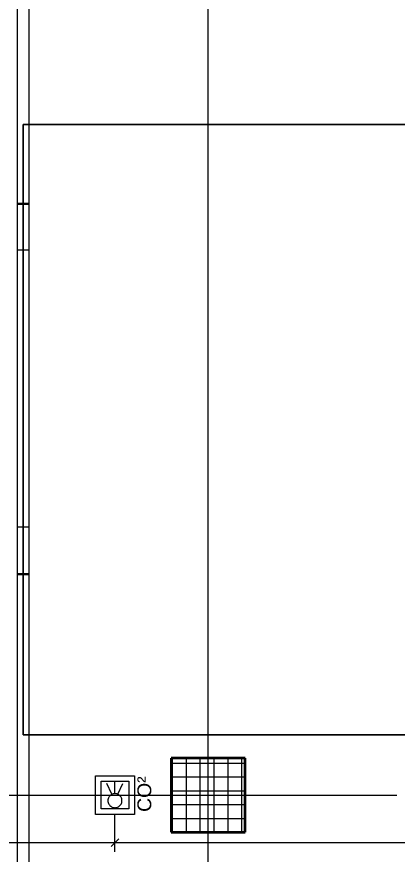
# Model space of a CAD drawing. Extents: x -1067 to 613, y -179 to 712.
# Drawn here: x -185.8 to -144.6, y 93.5 to 184 of the extents above; entities that cross this region are included whole.
import ezdxf
from ezdxf.lldxf.tags import DXFTag

# ---------------------------------------------------------------- set-up
doc = ezdxf.new("R2010")
doc.units = 0
doc.layers.get('0').update_dxf_attribs({"lineweight": 13})
for name, color, linetype, lineweight in [('C-PRKG-____-OTLN', 7, 'Continuous', 9), ('S-COLS-____-MCUT', 7, 'Continuous', 35), ('S-COLS-____-OTLN', 7, 'Continuous', 9), ('S-GRID-____-OTLN', 7, 'Continuous', 5)]:
    doc.layers.add(name, color=color, linetype=linetype, lineweight=lineweight)
for name, color, linetype, lineweight, true_color in [('EL01_VVV_Mass', 7, 'Continuous', 13, 0xb2b200), ('EL01_WAN_CO-Anlage', 7, 'Continuous', 13, 0x993300), ('EL01_WAN_Leuchten', 7, 'Continuous', 13, 0x0080ff), ('EL01_WAN_Licht', 7, 'Continuous', 13, 0x0080ff)]:
    doc.layers.add(name, color=color, linetype=linetype, lineweight=lineweight, true_color=true_color)
doc.styles.get("Standard").update_dxf_attribs({"font": 'arial.ttf'})
tags = doc.linetypes.add('_Rasterlinie_', pattern=[0.375, 0.2, -0.05, 0.075, -0.05]).pattern_tags.tags
tags[10:11] = [DXFTag(74, 4), DXFTag(75, 0), DXFTag(340, '0'), DXFTag(46, 1.0), DXFTag(50, 0.0), DXFTag(44, 0.0), DXFTag(45, 0.0)]
tags[8:9] = [DXFTag(74, 4), DXFTag(75, 0), DXFTag(340, '0'), DXFTag(46, 1.0), DXFTag(50, 0.0), DXFTag(44, 0.0), DXFTag(45, 0.0)]
tags[6:7] = [DXFTag(74, 4), DXFTag(75, 0), DXFTag(340, '0'), DXFTag(46, 1.0), DXFTag(50, 0.0), DXFTag(44, 0.0), DXFTag(45, 0.0)]
tags[4:5] = [DXFTag(74, 4), DXFTag(75, 0), DXFTag(340, '0'), DXFTag(46, 1.0), DXFTag(50, 0.0), DXFTag(44, 0.0), DXFTag(45, 0.0)]

# ---------------------------------------------------------------- blocks, each defined once
blk = doc.blocks.new('Referenz-A0UNPC4Q6I', base_point=(-1062.181, -175.856))
at = {"layer": 'C-PRKG-____-OTLN', "color": 0, "linetype": 'Continuous', "ltscale": 0.13}
for p, q in [((-85.097, 172.363), (-185.097, 172.363)), ((-185.097, 172.363), (-185.097, 106.376)), ((-185.097, 172.362), (-185.097, 172.363)), ((-185.097, 106.376), (-185.097, 172.362)), ((-85.097, 172.362), (-185.097, 172.362)), ((-185.097, 106.376), (-185.097, 172.362)), ((-185.097, 172.362), (-85.097, 172.362)), ((-85.097, 106.376), (-185.097, 106.376)), ((-185.097, 106.376), (-85.097, 106.376)), ((-85.097, 106.376), (-185.097, 106.376)), ((-185.097, 106.376), (-185.097, 106.376))]:
    blk.add_line(p, q, dxfattribs=at)
at = {"layer": 'S-COLS-____-MCUT', "color": 0, "linetype": 'Continuous', "ltscale": 0.35}
for p, q in [((-161.097, 103.876), (-169.097, 103.876)), ((-169.097, 103.876), (-169.097, 95.876)), ((-161.097, 95.876), (-161.097, 103.876)), ((-169.097, 95.876), (-161.097, 95.876))]:
    blk.add_line(p, q, dxfattribs=at)
at = {"layer": 'S-COLS-____-OTLN', "color": 0, "linetype": 'Continuous', "ltscale": 0.13}
for p, q in [((-169.097, 103.345), (-161.097, 103.345)), ((-168.937, 95.876), (-168.937, 103.876)), ((-167.437, 95.876), (-167.437, 103.876)), ((-165.937, 95.876), (-165.937, 103.876)), ((-164.437, 95.876), (-164.437, 103.876)), ((-162.937, 95.876), (-162.937, 103.876)), ((-161.437, 95.876), (-161.437, 103.876)), ((-169.097, 101.845), (-161.097, 101.845)), ((-169.097, 100.345), (-161.097, 100.345)), ((-169.097, 98.845), (-161.097, 98.845)), ((-169.097, 97.345), (-161.097, 97.345))]:
    blk.add_line(p, q, dxfattribs=at)
at = {"layer": 'S-GRID-____-OTLN', "color": 0, "linetype": '_Rasterlinie_', "ltscale": 0.13}
for p, q in [((-165.097, -171.085), (-165.097, 546.376)), ((-1046.541, 99.876), (-144.669, 99.876))]:
    blk.add_line(p, q, dxfattribs=at)
blk = doc.blocks.new('Maß-A0UNPCLC6I', base_point=(-234.859, 93.745))
at = {"color": 0, "lineweight": -2}
for p, q in [((-175.167, 93.745), (-175.167, 97.776)), ((-234.445, 93.745), (-234.445, 96.875)), ((-234.031, 95.158), (-234.859, 94.331)), ((-174.753, 95.158), (-175.58, 94.331)), ((-234.445, 94.745), (-175.167, 94.745))]:
    blk.add_line(p, q, dxfattribs=at)
at = {"color": 0, "lineweight": -2, "insert": (-207.59, 98.078), "char_height": 2.5, "attachment_point": 1}
blk.add_mtext('{\\fArial;296}', dxfattribs=at)
blk = doc.blocks.new('Maß-A0UNPCQW6I', base_point=(-175.58, 93.745))
at = {"color": 0, "lineweight": -2}
for p, q in [((-85.095, 93.745), (-85.095, 102.33)), ((-175.167, 93.745), (-175.167, 97.776)), ((-174.753, 95.158), (-175.58, 94.331)), ((-84.681, 95.158), (-85.509, 94.331)), ((-175.167, 94.745), (-85.095, 94.745))]:
    blk.add_line(p, q, dxfattribs=at)
at = {"color": 0, "lineweight": -2, "insert": (-132.94, 98.078), "char_height": 2.5, "attachment_point": 1}
blk.add_mtext('{\\fArial;450}', dxfattribs=at)
blk = doc.blocks.new('LED-Langfeldleuchte 37W-A0UNPCR66I', base_point=(-185.695, 128.827))
at = {"color": 0, "linetype": 'ByBlock', "lineweight": -2, "ltscale": 0.13}
for p, q in [((-185.695, 158.819), (-185.695, 158.826)), ((-185.695, 128.834), (-185.695, 158.826)), ((-185.695, 158.826), (-184.495, 158.826)), ((-185.695, 128.827), (-185.695, 158.819)), ((-185.695, 158.819), (-184.495, 158.819)), ((-184.495, 158.819), (-184.495, 158.826)), ((-184.495, 158.826), (-184.495, 128.834)), ((-184.495, 158.819), (-184.495, 128.827)), ((-185.695, 128.827), (-185.695, 128.834)), ((-184.495, 128.834), (-185.695, 128.834)), ((-184.495, 128.827), (-185.695, 128.827)), ((-184.495, 128.827), (-184.495, 128.834))]:
    blk.add_line(p, q, dxfattribs=at)
blk = doc.blocks.new('Kabelkanal-A0UNPCTE6I', base_point=(-185.695, 83.731))
at = {"color": 0, "linetype": 'ByBlock', "lineweight": -2, "ltscale": 0.13}
for p, q in [((-185.695, 123.723), (-185.695, 123.751)), ((-185.695, 123.751), (-184.495, 123.751)), ((-185.695, 83.76), (-185.695, 123.751)), ((-185.695, 123.723), (-184.495, 123.723)), ((-185.695, 83.731), (-185.695, 123.723)), ((-184.495, 123.723), (-184.495, 123.751)), ((-184.495, 123.751), (-184.495, 83.76)), ((-184.495, 123.723), (-184.495, 83.731)), ((-185.695, 83.731), (-185.695, 83.76)), ((-184.495, 83.76), (-185.695, 83.76)), ((-184.495, 83.731), (-185.695, 83.731)), ((-184.495, 83.731), (-184.495, 83.76))]:
    blk.add_line(p, q, dxfattribs=at)
blk = doc.blocks.new('Gasmelder-A0UNPCUK6I', base_point=(-177.267, 97.776))
at = {"color": 0, "linetype": 'ByBlock', "lineweight": -2, "ltscale": 0.13}
for p, q in [((-177.267, 97.776), (-177.267, 101.976)), ((-177.267, 101.976), (-173.067, 101.976)), ((-173.067, 101.976), (-173.067, 97.776)), ((-175.488, 99.966), (-176.036, 101.14)), ((-175.167, 100.037), (-175.167, 101.333)), ((-174.845, 99.966), (-174.297, 101.14)), ((-175.826, 99.656), (-175.87, 99.567)), ((-175.77, 99.739), (-175.826, 99.656)), ((-175.705, 99.814), (-175.77, 99.739)), ((-175.63, 99.88), (-175.705, 99.814)), ((-175.547, 99.935), (-175.63, 99.88)), ((-175.458, 99.979), (-175.547, 99.935)), ((-175.364, 100.011), (-175.458, 99.979)), ((-175.266, 100.03), (-175.364, 100.011)), ((-175.167, 100.037), (-175.266, 100.03)), ((-175.067, 100.03), (-175.167, 100.037)), ((-174.97, 100.011), (-175.067, 100.03)), ((-174.875, 99.979), (-174.97, 100.011)), ((-174.786, 99.935), (-174.875, 99.979)), ((-174.703, 99.88), (-174.786, 99.935)), ((-174.628, 99.814), (-174.703, 99.88)), ((-174.563, 99.739), (-174.628, 99.814)), ((-174.507, 99.656), (-174.563, 99.739)), ((-174.463, 99.567), (-174.507, 99.656)), ((-175.921, 99.375), (-175.928, 99.276)), ((-175.928, 99.276), (-175.921, 99.176)), ((-175.902, 99.473), (-175.921, 99.375)), ((-175.921, 99.176), (-175.902, 99.079)), ((-175.87, 99.567), (-175.902, 99.473)), ((-175.902, 99.079), (-175.87, 98.985)), ((-175.87, 98.985), (-175.826, 98.895)), ((-175.826, 98.895), (-175.77, 98.812)), ((-175.77, 98.812), (-175.705, 98.738)), ((-175.705, 98.738), (-175.63, 98.672)), ((-174.703, 98.672), (-174.628, 98.738)), ((-174.628, 98.738), (-174.563, 98.812)), ((-174.563, 98.812), (-174.507, 98.895)), ((-174.507, 98.895), (-174.463, 98.985)), ((-174.431, 99.473), (-174.463, 99.567)), ((-174.463, 98.985), (-174.431, 99.079)), ((-174.412, 99.375), (-174.431, 99.473)), ((-174.431, 99.079), (-174.412, 99.176)), ((-174.406, 99.276), (-174.412, 99.375)), ((-174.412, 99.176), (-174.406, 99.276)), ((-173.067, 97.776), (-177.267, 97.776)), ((-175.63, 98.672), (-175.547, 98.617)), ((-175.547, 98.617), (-175.458, 98.573)), ((-175.458, 98.573), (-175.364, 98.541)), ((-175.364, 98.541), (-175.266, 98.521)), ((-175.266, 98.521), (-175.167, 98.515)), ((-175.167, 98.515), (-175.067, 98.521)), ((-175.067, 98.521), (-174.97, 98.541)), ((-174.97, 98.541), (-174.875, 98.573)), ((-174.875, 98.573), (-174.786, 98.617)), ((-174.786, 98.617), (-174.703, 98.672))]:
    blk.add_line(p, q, dxfattribs=at)
blk = doc.blocks.new('Bemerkung 1-A0UNPCUM6I', base_point=(-172.74, 98.059))
at = {"color": 0, "lineweight": -2, "insert": (-172.74, 98.059), "char_height": 1.5, "attachment_point": 1, "rotation": 90}
blk.add_mtext('{\\fArial;CO²}', dxfattribs=at)
blk = doc.blocks.new('Deckendose UP-A0UNPD126I', base_point=(-176.667, 98.376))
at = {"color": 0, "lineweight": -2}
for p, q in [((-176.667, 98.376), (-176.667, 101.376)), ((-176.667, 101.376), (-173.667, 101.376)), ((-173.667, 101.376), (-173.667, 98.376)), ((-173.667, 98.376), (-176.667, 98.376))]:
    blk.add_line(p, q, dxfattribs=at)
blk = doc.blocks.new('Kabelkanal-A0UNPD4A6I', base_point=(-185.695, 163.783))
at = {"color": 0, "linetype": 'ByBlock', "lineweight": -2, "ltscale": 0.13}
for p, q in [((-185.695, 203.774), (-185.695, 203.803)), ((-185.695, 203.803), (-184.495, 203.803)), ((-185.695, 163.811), (-185.695, 203.803)), ((-185.695, 203.774), (-184.495, 203.774)), ((-185.695, 163.783), (-185.695, 203.774)), ((-184.495, 203.774), (-184.495, 203.803)), ((-184.495, 203.803), (-184.495, 163.811)), ((-184.495, 203.774), (-184.495, 163.783)), ((-185.695, 163.783), (-185.695, 163.811)), ((-184.495, 163.811), (-185.695, 163.811)), ((-184.495, 163.783), (-185.695, 163.783)), ((-184.495, 163.783), (-184.495, 163.811))]:
    blk.add_line(p, q, dxfattribs=at)
blk = doc.blocks.new('Kabelkanal-A0UNPD7O6I', base_point=(-185.695, 123.771))
at = {"color": 0, "linetype": 'ByBlock', "lineweight": -2, "ltscale": 0.13}
for p, q in [((-185.695, 163.763), (-185.695, 163.791)), ((-185.695, 163.791), (-184.495, 163.791)), ((-185.695, 123.8), (-185.695, 163.791)), ((-185.695, 163.763), (-184.495, 163.763)), ((-185.695, 123.771), (-185.695, 163.763)), ((-184.495, 163.763), (-184.495, 163.791)), ((-184.495, 163.791), (-184.495, 123.8)), ((-184.495, 163.763), (-184.495, 123.771)), ((-185.695, 123.771), (-185.695, 123.8)), ((-184.495, 123.8), (-185.695, 123.8)), ((-184.495, 123.771), (-185.695, 123.771)), ((-184.495, 123.771), (-184.495, 123.8))]:
    blk.add_line(p, q, dxfattribs=at)

msp = doc.modelspace()

# ---------------------------------------------------------------- block references
at = {"color": 9, "lineweight": 25, "ltscale": 0.25, "true_color": 0xc0c0c0}
msp.add_blockref('Referenz-A0UNPC4Q6I', (-1062.181, -175.856), dxfattribs=at)
at = {"layer": 'EL01_VVV_Mass', "linetype": 'Continuous', "ltscale": 0.13}
for name, p in [('Maß-A0UNPCQW6I', (-175.58, 93.745)), ('Maß-A0UNPCLC6I', (-234.859, 93.745))]:
    msp.add_blockref(name, p, dxfattribs=at)
at = {"layer": 'EL01_WAN_CO-Anlage', "ltscale": 0.13}
for name, p in [('Gasmelder-A0UNPCUK6I', (-177.267, 97.776)), ('Bemerkung 1-A0UNPCUM6I', (-172.74, 98.059))]:
    msp.add_blockref(name, p, dxfattribs=at)
at = {"layer": 'EL01_WAN_Leuchten', "ltscale": 0.13}
for name, p in [('Kabelkanal-A0UNPD4A6I', (-185.695, 163.783)), ('Kabelkanal-A0UNPD7O6I', (-185.695, 123.771)), ('LED-Langfeldleuchte 37W-A0UNPCR66I', (-185.695, 128.827)), ('Kabelkanal-A0UNPCTE6I', (-185.695, 83.731))]:
    msp.add_blockref(name, p, dxfattribs=at)
at = {"layer": 'EL01_WAN_Licht', "linetype": 'Continuous', "ltscale": 0.13}
msp.add_blockref('Deckendose UP-A0UNPD126I', (-176.667, 98.376), dxfattribs=at)

doc.saveas('drawing.dxf')
